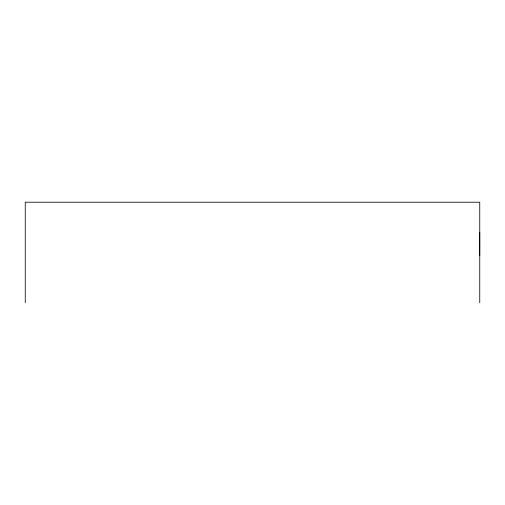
<?xml version="1.0" encoding="UTF-8"?>
<svg xmlns="http://www.w3.org/2000/svg" width="505" height="505" viewBox="0 0 505 505"><rect width="100%" height="100%" fill="white"/><g stroke="black" fill="none" stroke-linecap="round" stroke-linejoin="round"><path stroke-width="0.76" d="M479.75 255.625L479.75 232.395M479.75 302.792L479.75 202.208L25.25 202.208L25.25 302.792"/></g></svg>
